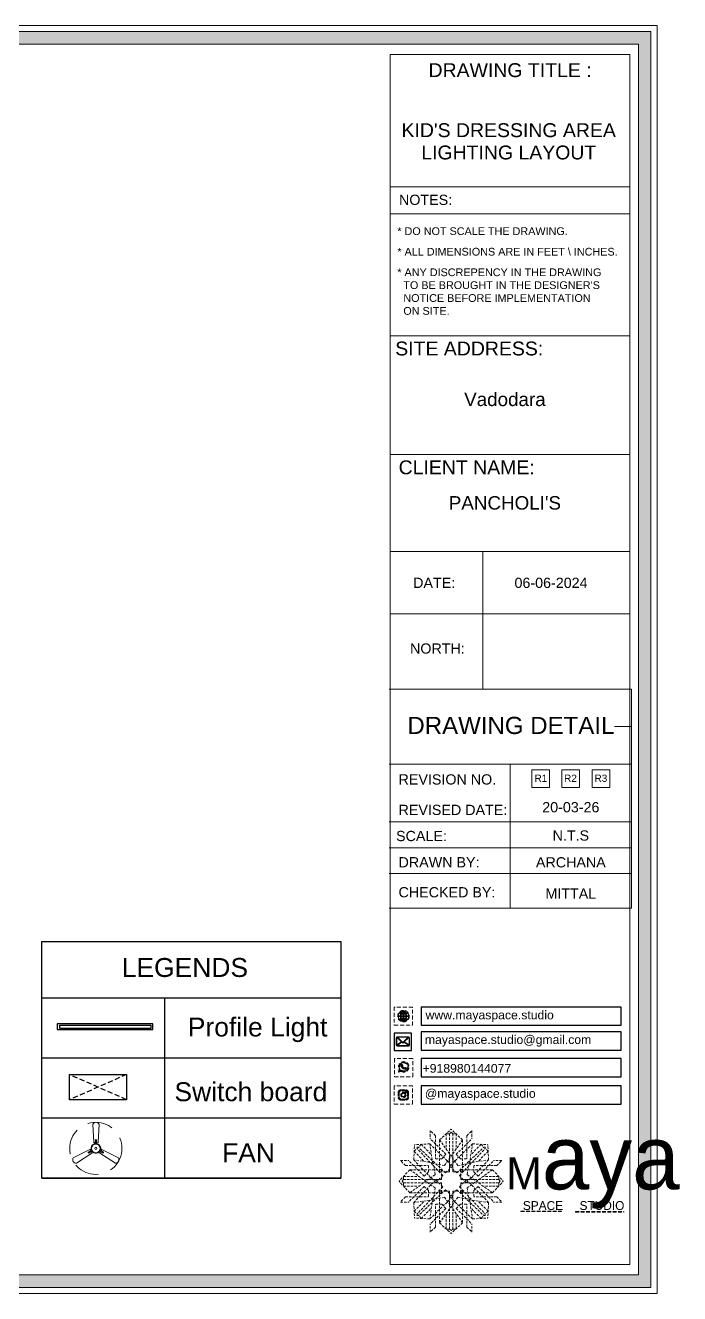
# Model space of a CAD drawing. Header units: millimetres. Extents: x 56222 to 3066687, y -650199 to -121287.
# Drawn here: x 136544.4 to 136608.6, y -183256 to -183131.5 of the extents above; entities that cross this region are included whole.
import ezdxf
from ezdxf.enums import TextEntityAlignment as Align

# ---------------------------------------------------------------- set-up
doc = ezdxf.new("R2010")
doc.units = ezdxf.units.MM
doc.header["$MEASUREMENT"] = 0
for name, pattern in [('DASHED', [0.75, 0.5, -0.25]), ('DASHED2', [0.375, 0.25, -0.125]), ('DASHEDX2', [1.5, 1, -0.5])]:
    doc.linetypes.add(name, pattern=pattern)
for name, color, linetype, lineweight in [('Dimension', 10, 'DASHEDX2', 20), ('ELEC-wires', 1, 'DASHED2', 13), ('Electrical', 84, 'Continuous', 30), ('NAME PLATE', 7, 'Continuous', 25)]:
    doc.layers.add(name, color=color, linetype=linetype, lineweight=lineweight)
doc.styles.add('Arial', font='arial.ttf')
doc.styles.get("Standard").update_dxf_attribs({"font": 'arial.ttf', "height": 6})

# ---------------------------------------------------------------- blocks, each defined once
blk = doc.blocks.new('FSFSF')
at = {"color": 42, "lineweight": 5, "true_color": 0xe0ac11}
for p, q in [((28600.03, 143.51), (28600.03, 140.16)), ((28602.15, 141.41), (28600.03, 143.51)), ((28602.15, 141.41), (28602.15, 131.95)), ((28603.86, 139.69), (28608.58, 144.08)), ((28607.9, 142.22), (28606.58, 142.22)), ((28606.58, 142.22), (28606.58, 135.84)), ((28607.9, 142.22), (28608.58, 142.85)), ((28607.9, 142.22), (28607.9, 126.58)), ((28613.31, 139.69), (28608.58, 144.08)), ((28609.27, 142.22), (28608.59, 142.85)), ((28609.27, 142.22), (28609.27, 126.58)), ((28609.27, 142.22), (28610.59, 142.22)), ((28610.59, 142.22), (28610.59, 135.84)), ((28615.02, 141.41), (28617.14, 143.51)), ((28615.02, 141.41), (28615.02, 131.95)), ((28617.14, 143.51), (28617.14, 140.16)), ((28593.19, 131.45), (28593.54, 137.71)), ((28593.39, 135), (28594.56, 136.12)), ((28599.8, 138.06), (28593.54, 137.71)), ((28595.12, 136.69), (28594.53, 136.69)), ((28594.56, 136.12), (28594.56, 136.71)), ((28605.17, 124.98), (28594.56, 136.12)), ((28596.24, 137.86), (28595.12, 136.69)), ((28606.27, 126.08), (28595.12, 136.69)), ((28596.24, 137.86), (28600.47, 133.65)), ((28601.03, 130), (28599.8, 138.06)), ((28599.8, 138.05), (28608.58, 129.56)), ((28606.47, 133.76), (28600.03, 140.16)), ((28603.86, 126.58), (28603.86, 139.69)), ((28603.86, 139.69), (28608.58, 133.02)), ((28613.31, 139.69), (28608.59, 133.02)), ((28617.37, 138.05), (28608.59, 129.56)), ((28610.7, 133.76), (28617.14, 140.16)), ((28610.9, 126.08), (28622.05, 136.69)), ((28612.02, 124.98), (28622.62, 136.12)), ((28613.31, 126.58), (28613.31, 139.69)), ((28616.14, 130), (28617.37, 138.06)), ((28620.93, 137.86), (28616.7, 133.65)), ((28617.37, 138.06), (28623.63, 137.71)), ((28620.93, 137.86), (28622.05, 136.69)), ((28622.05, 136.69), (28622.64, 136.69)), ((28622.62, 136.12), (28622.62, 136.71)), ((28623.8, 135), (28622.62, 136.12)), ((28624, 131.45), (28623.65, 137.71)), ((28587.73, 131.22), (28591.08, 131.22)), ((28589.84, 129.1), (28587.73, 131.22)), ((28597.49, 124.78), (28591.08, 131.22)), ((28593.19, 131.45), (28601.69, 122.67)), ((28601.25, 130.22), (28593.19, 131.45)), ((28593.39, 135), (28597.6, 130.78)), ((28604.75, 131.95), (28602.15, 131.95)), ((28606.47, 133.76), (28604.75, 131.95)), ((28605.86, 129.18), (28608.58, 133.02)), ((28611.31, 129.18), (28608.59, 133.02)), ((28610.7, 133.76), (28612.42, 131.95)), ((28612.42, 131.95), (28615.02, 131.95)), ((28623.99, 131.45), (28615.5, 122.67)), ((28615.94, 130.22), (28624, 131.45)), ((28623.8, 135), (28619.59, 130.78)), ((28619.7, 124.78), (28626.1, 131.22)), ((28629.45, 131.22), (28626.1, 131.22)), ((28627.34, 129.1), (28629.45, 131.22)), ((28591.56, 127.39), (28587.17, 122.66)), ((28589.84, 129.1), (28599.29, 129.1)), ((28604.66, 127.39), (28591.56, 127.39)), ((28591.56, 127.39), (28598.23, 122.67)), ((28597.49, 124.78), (28599.29, 126.5)), ((28602.07, 125.39), (28598.23, 122.67)), ((28599.29, 126.5), (28599.29, 129.1)), ((28605.86, 129.18), (28601.03, 130)), ((28602.07, 125.39), (28601.25, 130.22)), ((28603.68, 126.54), (28603.68, 127.39)), ((28604.66, 126.54), (28603.68, 126.54)), ((28604.71, 127.57), (28603.86, 127.57)), ((28607.9, 126.58), (28603.86, 126.58)), ((28604.66, 123.35), (28604.66, 127.39)), ((28604.7, 126.58), (28604.71, 127.57)), ((28606.27, 126.08), (28608.58, 128.27)), ((28607.9, 128.92), (28608.58, 129.56)), ((28607.9, 128.92), (28608.58, 128.27)), ((28609.27, 128.92), (28608.59, 129.56)), ((28609.27, 128.92), (28608.59, 128.27)), ((28610.9, 126.08), (28608.59, 128.27)), ((28609.27, 126.58), (28613.31, 126.58)), ((28611.31, 129.18), (28616.14, 130)), ((28612.46, 126.58), (28612.46, 127.57)), ((28612.46, 127.57), (28613.31, 127.57)), ((28612.52, 123.35), (28612.52, 127.39)), ((28612.52, 127.39), (28625.63, 127.39)), ((28612.52, 126.54), (28613.51, 126.54)), ((28613.51, 126.54), (28613.51, 127.39)), ((28615.12, 125.39), (28615.94, 130.22)), ((28615.12, 125.39), (28618.96, 122.67)), ((28627.34, 129.1), (28617.89, 129.1)), ((28617.89, 126.5), (28617.89, 129.1)), ((28619.7, 124.78), (28617.89, 126.5)), ((28625.63, 127.39), (28618.96, 122.67)), ((28625.63, 127.39), (28630.02, 122.66)), ((28591.56, 117.94), (28587.17, 122.66)), ((28589.03, 123.35), (28588.4, 122.67)), ((28589.03, 121.98), (28588.4, 122.65)), ((28589.03, 123.35), (28589.03, 124.67)), ((28589.03, 124.67), (28595.4, 124.67)), ((28589.03, 123.35), (28604.66, 123.35)), ((28589.03, 121.98), (28604.66, 121.98)), ((28589.03, 121.98), (28589.03, 120.66)), ((28589.03, 120.66), (28595.4, 120.66)), ((28597.49, 120.54), (28591.08, 114.11)), ((28591.56, 117.94), (28598.23, 122.65)), ((28593.19, 113.88), (28601.69, 122.65)), ((28605.17, 120.35), (28594.56, 109.2)), ((28597.49, 120.54), (28599.29, 118.83)), ((28602.07, 119.94), (28598.23, 122.65)), ((28602.33, 123.35), (28601.69, 122.67)), ((28602.33, 121.98), (28601.69, 122.65)), ((28602.33, 123.35), (28602.97, 122.67)), ((28602.33, 121.98), (28602.97, 122.65)), ((28605.17, 124.98), (28602.97, 122.67)), ((28605.17, 120.35), (28602.97, 122.65)), ((28604.66, 121.98), (28604.66, 117.94)), ((28612.02, 124.98), (28614.21, 122.67)), ((28612.02, 120.35), (28614.21, 122.65)), ((28612.02, 120.35), (28622.62, 109.2)), ((28628.16, 123.35), (28612.52, 123.35)), ((28612.52, 121.98), (28612.52, 117.94)), ((28628.16, 121.98), (28612.52, 121.98)), ((28614.85, 123.35), (28614.21, 122.67)), ((28614.85, 121.98), (28614.21, 122.65)), ((28614.85, 123.35), (28615.5, 122.67)), ((28614.85, 121.98), (28615.5, 122.65)), ((28615.12, 119.94), (28618.96, 122.65)), ((28623.99, 113.88), (28615.5, 122.65)), ((28619.7, 120.54), (28617.89, 118.83)), ((28625.63, 117.94), (28618.96, 122.65)), ((28619.7, 120.54), (28626.1, 114.11)), ((28628.16, 124.67), (28621.78, 124.67)), ((28628.16, 120.66), (28621.78, 120.66)), ((28625.63, 117.94), (28630.02, 122.66)), ((28628.16, 123.35), (28628.16, 124.67)), ((28628.16, 123.35), (28628.78, 122.67)), ((28628.16, 121.98), (28628.78, 122.65)), ((28628.16, 121.98), (28628.16, 120.66)), ((28589.84, 116.23), (28587.73, 114.11)), ((28589.84, 116.23), (28599.29, 116.23)), ((28604.66, 117.94), (28591.56, 117.94)), ((28601.25, 115.1), (28593.19, 113.87)), ((28606.27, 119.15), (28595.12, 108.54)), ((28599.29, 118.83), (28599.29, 116.23)), ((28599.8, 107.17), (28608.58, 115.67)), ((28601.03, 115.23), (28599.8, 107.17)), ((28605.86, 116.05), (28601.03, 115.23)), ((28602.07, 119.94), (28601.25, 115.1)), ((28604.66, 118.78), (28603.68, 118.78)), ((28603.68, 118.78), (28603.68, 117.94)), ((28607.9, 118.65), (28603.86, 118.65)), ((28603.86, 118.65), (28603.86, 105.54)), ((28604.71, 117.66), (28603.86, 117.66)), ((28604.7, 118.65), (28604.71, 117.66)), ((28605.86, 116.05), (28608.58, 112.21)), ((28606.27, 119.15), (28608.58, 116.96)), ((28607.9, 103.01), (28607.9, 118.65)), ((28607.9, 116.31), (28608.58, 116.96)), ((28607.9, 116.31), (28608.58, 115.67)), ((28610.9, 119.15), (28608.59, 116.96)), ((28609.27, 116.31), (28608.59, 116.96)), ((28609.27, 116.31), (28608.59, 115.67)), ((28611.31, 116.05), (28608.59, 112.21)), ((28617.37, 107.17), (28608.59, 115.67)), ((28609.27, 118.65), (28613.31, 118.65)), ((28609.27, 103.01), (28609.27, 118.65)), ((28610.9, 119.15), (28622.05, 108.54)), ((28611.31, 116.05), (28616.14, 115.23)), ((28612.46, 118.65), (28612.46, 117.66)), ((28612.46, 117.66), (28613.31, 117.66)), ((28612.52, 118.78), (28613.51, 118.78)), ((28612.52, 117.94), (28625.63, 117.94)), ((28613.31, 118.65), (28613.31, 105.54)), ((28613.51, 118.78), (28613.51, 117.94)), ((28615.12, 119.94), (28615.94, 115.1)), ((28615.94, 115.1), (28624, 113.87)), ((28616.14, 115.23), (28617.37, 107.17)), ((28617.89, 118.83), (28617.89, 116.23)), ((28627.34, 116.23), (28617.89, 116.23)), ((28627.34, 116.23), (28629.45, 114.11)), ((28587.73, 114.11), (28591.08, 114.11)), ((28593.19, 113.87), (28593.54, 107.62)), ((28593.39, 110.32), (28597.6, 114.55)), ((28593.39, 110.32), (28594.56, 109.2)), ((28596.24, 107.37), (28600.47, 111.58)), ((28606.47, 111.47), (28600.03, 105.07)), ((28602.15, 103.82), (28602.15, 113.27)), ((28604.75, 113.27), (28602.15, 113.27)), ((28603.86, 105.54), (28608.58, 112.21)), ((28606.47, 111.47), (28604.75, 113.27)), ((28613.31, 105.54), (28608.59, 112.21)), ((28610.7, 111.47), (28612.42, 113.27)), ((28610.7, 111.47), (28617.14, 105.07)), ((28612.42, 113.27), (28615.02, 113.27)), ((28615.02, 103.82), (28615.02, 113.27)), ((28620.93, 107.37), (28616.7, 111.58)), ((28623.8, 110.32), (28619.59, 114.55)), ((28623.8, 110.32), (28622.62, 109.2)), ((28624, 113.87), (28623.65, 107.62)), ((28629.45, 114.11), (28626.1, 114.11)), ((28599.8, 107.17), (28593.54, 107.52)), ((28595.12, 108.54), (28594.53, 108.54)), ((28594.56, 109.2), (28594.56, 108.61)), ((28596.24, 107.37), (28595.12, 108.54)), ((28600.03, 101.71), (28600.03, 105.07)), ((28603.86, 105.54), (28608.58, 101.15)), ((28606.58, 103.01), (28606.58, 109.38)), ((28613.31, 105.54), (28608.58, 101.15)), ((28610.59, 103.01), (28610.59, 109.38)), ((28617.14, 101.71), (28617.14, 105.07)), ((28617.37, 107.17), (28623.63, 107.52)), ((28620.93, 107.37), (28622.05, 108.54)), ((28622.05, 108.54), (28622.64, 108.54)), ((28622.62, 109.2), (28622.62, 108.61)), ((28602.15, 103.82), (28600.03, 101.71)), ((28607.9, 103.01), (28606.58, 103.01)), ((28607.9, 103.01), (28608.58, 102.38)), ((28609.27, 103.01), (28608.59, 102.38)), ((28609.27, 103.01), (28610.59, 103.01)), ((28615.02, 103.82), (28617.14, 101.71))]:
    blk.add_line(p, q, dxfattribs=at)
blk = doc.blocks.new('hgwg')
at = {"layer": 'Dimension', "true_color": 0xd39e00}
h = blk.add_hatch(color=42, dxfattribs=at)
h.dxf.hatch_style = 1
h.paths.add_polyline_path([(27505.71, 45.05), (27494.27, 45.05), (27494.27, 44.9), (27505.71, 44.9)])
h = blk.add_hatch(color=42, dxfattribs=at)
h.dxf.hatch_style = 1
h.paths.add_polyline_path([(27523.3, 44.9), (27509.68, 44.9), (27509.68, 44.75), (27523.3, 44.75)])
at = {"layer": 'Dimension', "color": 42, "true_color": 0xd39e00}
for p, q in [((27494.27, 45.05), (27505.71, 45.05)), ((27494.27, 44.9), (27494.27, 45.05)), ((27494.27, 44.9), (27505.71, 44.9)), ((27505.71, 45.05), (27505.71, 44.9)), ((27509.68, 44.9), (27523.3, 44.9)), ((27509.68, 44.9), (27509.68, 44.75)), ((27509.68, 44.75), (27523.3, 44.75)), ((27523.3, 44.75), (27523.3, 44.9))]:
    blk.add_line(p, q, dxfattribs=at)
at = {"layer": 'Dimension', "color": 42, "true_color": 0xd39e00, "attachment_point": 1}
for s, width, insert, char_height in [('{\\fCinzel|b0|i0|c0|p2;\\H1.5x;M\\fAmsterdam One|b0|i0|c0|p2;\\H2x;aya}', 85.3277, (27490.17, 69.17), 6), ('{\\fCinzel|b0|i0|c0|p0;SPACE     STUDIO}', 66.129, (27494.83, 47.86), 2.5)]:
    blk.add_mtext_dynamic_manual_height_columns(s, width=width, gutter_width=30, heights=[0], dxfattribs=dict(at, insert=insert, char_height=char_height))
blk = doc.blocks.new('QEGW4TG')
at = {"layer": 'Dimension', "true_color": 0x000000}
h = blk.add_hatch(color=18, dxfattribs=at)
h.dxf.hatch_style = 1
h.paths.add_polyline_path([(2.69, 1.93, 0.170513), (2.95, 1.97, 0.190337), (3.11, 2.18, 0.316231), (3.07, 2.28), (2.79, 2.37, 0.273721), (2.69, 2.34, 0.040749), (2.63, 2.27, -0.441282), (2.53, 2.25, -0.11828), (2.06, 2.64, -0.441282), (2.07, 2.74, 0.040749), (2.13, 2.81, 0.290083), (2.14, 2.92), (2.01, 3.18, 0.316231), (1.91, 3.2, 0.190337), (1.73, 3, 0.170513), (1.72, 2.74, 0.252784)], flags=0)
h.paths.add_polyline_path([(1.19, 1.98), (1.03, 1.3, 0.550912), (1.11, 1.23), (1.75, 1.39, 6.344125)])
h.paths.add_polyline_path([(1.81, 1.7), (1.4, 1.6), (1.5, 2.03, -9.071339)], flags=16)
h.paths.add_polyline_path([(3.11, 2.16, -0.17811), (2.95, 1.97, -0.170513), (2.69, 1.93, -0.252784), (1.72, 2.74, -0.170513), (1.73, 3, -0.17811), (1.89, 3.19, -0.370089), (2.01, 3.18), (2.14, 2.92, -0.307185), (2.13, 2.8, -0.041087), (2.06, 2.73, 0.321676), (2.05, 2.65, 0.126524), (2.55, 2.24, 0.312216), (2.62, 2.26, -0.041087), (2.68, 2.34, -0.290673), (2.79, 2.37), (3.07, 2.28, -0.370089)], flags=0)
h = blk.add_hatch(color=18, dxfattribs=at)
h.dxf.hatch_style = 1
h.paths.add_polyline_path([(2.79, 2.37, 0.273721), (2.69, 2.34, 0.040749), (2.63, 2.27, -0.441282), (2.53, 2.25, -0.11828), (2.06, 2.64, -0.441282), (2.07, 2.74, 0.040749), (2.13, 2.81, 0.290083), (2.14, 2.92), (2.01, 3.18, 0.316231), (1.91, 3.2, 0.190337), (1.73, 3, 0.170513), (1.72, 2.74, 0.252784), (2.69, 1.93, 0.170513), (2.95, 1.97, 0.190337), (3.11, 2.18, 0.316231), (3.07, 2.28)])
for p, q in [((1.19, 1.98), (1.03, 1.3)), ((1.1, 1.23), (1.75, 1.39)), ((1.5, 2.03), (1.4, 1.6)), ((1.4, 1.6), (1.81, 1.7)), ((2.01, 3.18), (2.14, 2.92)), ((3.07, 2.28), (2.8, 2.36))]:
    blk.add_line(p, q)
blk.add_lwpolyline([(0, 0), (4.68, 0), (4.68, 4.68), (0, 4.68)], close=True)
for centre, radius, start, end in [((2.39, 2.56), 1.34, 241.4727, 205.6422), ((2.39, 2.56), 1.04, 235.9962, 210.8333), ((1.09, 1.29), 0.0598, 164.8483, 282.1458), ((2.09, 2.87), 0.39, 159.7007, 198.4072), ((2.96, 3.23), 1.33, 201.4218, 258.1669), ((2.07, 2.87), 0.364, 118.9685, 159.3648), ((1.94, 3.12), 0.0896, 41.8985, 123.1344), ((2.11, 2.68), 0.066, 135.9932, 224.8892), ((1.67, 3.16), 0.586, 312.4617, 321.8728), ((3.12, 3.42), 1.31, 216.5455, 243.5279), ((2.05, 2.87), 0.104, 320.3924, 28.6971), ((2.57, 2.3), 0.066, 234.2482, 323.1441), ((3.11, 1.94), 0.586, 137.2645, 146.6756), ((2.76, 2.27), 0.104, 70.4402, 138.745), ((2.75, 2.31), 0.39, 260.7301, 299.4366), ((2.76, 2.29), 0.364, 299.7725, 340.1688), ((3.03, 2.2), 0.0896, 336.0029, 57.2388)]:
    blk.add_arc(centre, radius, start, end)
blk = doc.blocks.new('ASGERG')
at = {"layer": 'Dimension', "true_color": 0x000000}
h = blk.add_hatch(color=18, dxfattribs=at)
h.dxf.hatch_style = 1
h.paths.add_polyline_path([(0.99, 1.7, 0.353872), (1.69, 1.03), (2.96, 1.03, 0.353872), (3.66, 1.7), (3.66, 2.99, 0.353872), (2.96, 3.67), (1.69, 3.67, 0.353872), (0.99, 2.99)])
h.paths.add_polyline_path([(1.27, 2.97, -0.353872), (1.72, 3.4), (2.94, 3.4, -0.353872), (3.38, 2.97), (3.38, 1.72, -0.353872), (2.94, 1.3), (1.72, 1.3, -0.353872), (1.27, 1.72)], flags=16)
h.paths.add_polyline_path([(3.02, 2.35, -1), (1.64, 2.35, -1)], flags=0)
h.paths.add_polyline_path([(2.74, 2.35, -1), (1.92, 2.35, -1)], flags=0)
h.paths.add_polyline_path([(2.86, 3.02, -1), (3.19, 3.02, -1)], flags=0)
h.paths.add_polyline_path([(1.64, 2.35, 1), (3.02, 2.35, 1)], flags=0)
h = blk.add_hatch(color=18, dxfattribs=at)
h.dxf.hatch_style = 1
h.paths.add_polyline_path([(1.64, 2.35, 1), (3.02, 2.35, 1)])
h.paths.add_polyline_path([(2.74, 2.35, -1), (1.92, 2.35, -1)], flags=16)
h = blk.add_hatch(color=18, dxfattribs=at)
h.dxf.hatch_style = 1
h.paths.add_polyline_path([(3.19, 3.02, 1), (2.86, 3.02, 1)])
for p, q in [((1.69, 3.67), (2.96, 3.67)), ((2.94, 3.4), (1.72, 3.4)), ((0.99, 2.99), (0.99, 1.7)), ((1.27, 2.97), (1.27, 1.72)), ((1.69, 1.03), (2.96, 1.03)), ((2.94, 1.3), (1.72, 1.3)), ((3.38, 2.97), (3.38, 1.72)), ((3.66, 2.99), (3.66, 1.7))]:
    blk.add_line(p, q)
blk.add_lwpolyline([(0, 0), (4.68, 0), (4.68, 4.68), (0, 4.68)], close=True)
for centre, radius in [((2.33, 2.35), 0.694), ((2.33, 2.35), 0.414), ((3.02, 3.02), 0.168)]:
    blk.add_circle(centre, radius)
for centre, radius, start, end in [((1.76, 2.89), 0.778, 94.8631, 172.8127), ((1.76, 2.91), 0.491, 94.8631, 172.8127), ((2.9, 2.91), 0.491, 7.1873, 85.1369), ((2.89, 2.89), 0.778, 7.1873, 85.1369), ((1.76, 1.8), 0.778, 187.1873, 265.1369), ((1.76, 1.78), 0.491, 187.1873, 265.1369), ((2.9, 1.78), 0.491, 274.8631, 352.8127), ((2.89, 1.8), 0.778, 274.8631, 352.8127)]:
    blk.add_arc(centre, radius, start, end)
blk = doc.blocks.new('DTGWEGEARG')
at = {"layer": 'Dimension', "true_color": 0x000000}
h = blk.add_hatch(color=18, dxfattribs=at)
h.dxf.hatch_style = 1
h.paths.add_polyline_path([(3.83, 2.34, 1), (0.85, 2.34, 1)])
h.paths.add_polyline_path([(2.51, 1.01, 0.105795), (2.96, 1.58, -0.055205), (3.3, 1.41, -0.169822)], flags=16)
h.paths.add_polyline_path([(2.41, 1.12), (2.41, 1.69, -0.058279), (2.81, 1.63, -0.103353)], flags=16)
h.paths.add_polyline_path([(2.26, 1.13, -0.101741), (1.87, 1.63, -0.057171), (2.26, 1.69)], flags=16)
h.paths.add_polyline_path([(2.17, 1.01, -0.169822), (1.38, 1.41, -0.055205), (1.72, 1.58, 0.105795)], flags=16)
h.paths.add_polyline_path([(3.02, 1.72, 0.081336), (3.13, 2.27), (3.68, 2.27, -0.152069), (3.4, 1.52, 0.05687)], flags=16)
h.paths.add_polyline_path([(2.87, 1.77, 0.061945), (2.41, 1.84), (2.41, 2.27), (2.98, 2.27, -0.081344)], flags=16)
h.paths.add_polyline_path([(2.26, 1.84, 0.060923), (1.8, 1.77, -0.081344), (1.7, 2.27), (2.26, 2.27)], flags=16)
h.paths.add_polyline_path([(1.66, 1.72, 0.05687), (1.28, 1.52, -0.152069), (1, 2.27), (1.55, 2.27, 0.081336)], flags=16)
h.paths.add_polyline_path([(2.41, 2.42), (2.41, 2.83, 0.061945), (2.87, 2.91, -0.080009), (2.98, 2.42)], flags=16)
h.paths.add_polyline_path([(3.13, 2.42, 0.080116), (3.02, 2.96, 0.05687), (3.4, 3.16, 0.028258), (3.3, 3.27, -0.055205), (2.96, 3.1, 0.105795), (2.51, 3.67, -0.36029), (3.68, 2.42)], flags=16)
h.paths.add_polyline_path([(2.26, 2.42), (1.7, 2.42, -0.080009), (1.8, 2.91, 0.060923), (2.26, 2.84)], flags=16)
h.paths.add_polyline_path([(1.55, 2.42), (1, 2.42, -0.150466), (1.28, 3.16, 0.05687), (1.66, 2.96, 0.080116)], flags=16)
h.paths.add_polyline_path([(2.41, 2.98), (2.41, 3.56, -0.103353), (2.81, 3.05, -0.058279)], flags=16)
h.paths.add_polyline_path([(2.26, 2.99, -0.057171), (1.87, 3.05, -0.101741), (2.26, 3.55)], flags=16)
h.paths.add_polyline_path([(1.72, 3.1, -0.055205), (1.38, 3.27, -0.169822), (2.17, 3.67, 0.105795)], flags=16)
blk.add_lwpolyline([(0, 0), (4.68, 0), (4.68, 4.68), (0, 4.68)], close=True)
at = {"layer": 'Dimension', "color": 18, "true_color": 0x000000}
for p, q in [((2.26, 3.55), (2.26, 2.99)), ((2.41, 3.56), (2.41, 2.98)), ((1, 2.42), (1.55, 2.42)), ((1, 2.27), (1.55, 2.27)), ((1.7, 2.42), (2.26, 2.42)), ((1.7, 2.27), (2.26, 2.27)), ((2.26, 2.84), (2.26, 2.42)), ((2.26, 2.27), (2.26, 1.84)), ((2.26, 1.69), (2.26, 1.13)), ((2.41, 2.83), (2.41, 2.42)), ((2.41, 2.42), (2.98, 2.42)), ((2.41, 2.27), (2.98, 2.27)), ((2.41, 2.27), (2.41, 1.84)), ((2.41, 1.69), (2.41, 1.12)), ((3.13, 2.42), (3.68, 2.42)), ((3.13, 2.27), (3.68, 2.27))]:
    blk.add_line(p, q, dxfattribs=at)
blk.add_circle((2.34, 2.34), 1.49, dxfattribs=at)
for centre, radius, start, end in [((2.34, 2.34), 1.34, 97.3549, 135.9073), ((2.34, 4.74), 1.75, 236.7417, 249.3811), ((3.28, 2.34), 1.73, 129.9301, 154.0867), ((3.28, 2.34), 1.58, 130.1073, 153.3446), ((1.4, 2.34), 1.58, 26.6554, 50.2584), ((2.34, 2.34), 1.34, 3.3907, 82.6451), ((1.4, 2.34), 1.73, 25.9133, 50.0699), ((2.34, 4.74), 1.75, 290.6189, 303.2583), ((2.34, 2.34), 1.34, 142.3819, 176.6093), ((2.34, 2.34), 1.34, 183.0315, 217.6181), ((2.34, 4.74), 1.9, 236.1399, 249.1595), ((2.34, -0.06), 1.9, 110.8405, 123.8601), ((2.34, -0.06), 1.75, 110.6189, 123.2583), ((2.34, 2.34), 1.34, 224.0927, 262.6451), ((3.28, 2.34), 1.73, 159.0567, 177.3789), ((3.28, 2.34), 1.73, 182.3435, 200.9433), ((3.28, 2.34), 1.58, 158.8325, 177.1302), ((3.28, 2.34), 1.58, 182.5658, 201.1675), ((3.28, 2.34), 1.73, 205.9133, 230.0699), ((2.34, 4.74), 1.9, 253.6799, 267.6253), ((2.34, -0.06), 1.9, 92.3747, 106.3201), ((2.34, 4.74), 1.75, 254.3336, 267.422), ((2.34, -0.06), 1.75, 92.578, 105.6664), ((3.28, 2.34), 1.58, 206.6554, 229.8927), ((2.34, 4.74), 1.75, 272.3248, 285.6664), ((2.34, 4.74), 1.9, 272.1415, 286.3201), ((2.34, -0.06), 1.9, 73.6799, 87.8585), ((2.34, -0.06), 1.75, 74.3336, 87.6752), ((1.4, 2.34), 1.58, 309.7416, 333.3446), ((1.4, 2.34), 1.73, 309.9301, 334.0867), ((2.34, 2.34), 1.34, 277.3549, 315.9073), ((1.4, 2.34), 1.58, 2.8698, 21.1675), ((1.4, 2.34), 1.58, 338.8325, 357.4342), ((2.34, -0.06), 1.75, 56.7417, 69.3811), ((2.34, 4.74), 1.9, 290.8405, 303.8601), ((1.4, 2.34), 1.73, 2.6211, 20.9433), ((1.4, 2.34), 1.73, 339.0567, 357.6565), ((2.34, -0.06), 1.9, 56.1399, 69.1595), ((2.34, 2.34), 1.34, 322.3819, 356.9685)]:
    blk.add_arc(centre, radius, start, end, dxfattribs=at)

msp = doc.modelspace()

# ---------------------------------------------------------------- hatches: boundary and pattern name
at = {"layer": 'Dimension', "linetype": 'Continuous', "true_color": 0xd39e00}
h = msp.add_hatch(color=42, dxfattribs=at)
h.paths.add_polyline_path([(136430.623, -183132.12), (136430.623, -183255.402), (136605.771, -183255.402), (136605.771, -183132.12)])
h.paths.add_polyline_path([(136431.852, -183133.349), (136604.542, -183133.349), (136604.542, -183254.173), (136431.852, -183254.173)], flags=16)
at = {"layer": 'Dimension', "true_color": 0x000000}
h = msp.add_hatch(color=18, dxfattribs=at)
h.dxf.hatch_style = 1
h.paths.add_polyline_path([(136581.962, -183231.718, 0.4142136), (136582.093, -183231.588), (136582.093, -183230.935, 0.4142136), (136581.962, -183230.805), (136580.925, -183230.805, 0.4142136), (136580.795, -183230.935), (136580.795, -183231.588, 0.4142136), (136580.925, -183231.718)])
h.paths.add_polyline_path([(136581.54, -183231.325), (136582.02, -183231.645, -0.1989124), (136581.962, -183231.669), (136580.925, -183231.669, -0.1989124), (136580.868, -183231.645), (136581.348, -183231.325), (136581.444, -183231.415)], flags=16)
h.paths.add_polyline_path([(136581.444, -183231.348), (136580.916, -183230.854, -0.0287833), (136580.925, -183230.854), (136581.962, -183230.854, -0.0287833), (136581.972, -183230.854)], flags=16)
h.paths.add_polyline_path([(136581.577, -183231.291), (136582.019, -183230.877, -0.2024819), (136582.044, -183230.935), (136582.044, -183231.588, -0.043076), (136582.043, -183231.602)], flags=16)
h.paths.add_polyline_path([(136581.311, -183231.291), (136580.845, -183231.602, -0.043076), (136580.844, -183231.588), (136580.844, -183230.935, -0.2024819), (136580.868, -183230.877)], flags=16)

# ---------------------------------------------------------------- linework, layer by layer
at = {"color": 242, "linetype": 'DASHED', "true_color": 0xcd2027}
for p, q in [((136554.319, -183236.978), (136548.743, -183234.51)), ((136554.319, -183234.51), (136548.743, -183236.978))]:
    msp.add_line(p, q, dxfattribs=at)
at = {"color": 18, "true_color": 0x000000}
for points in [[(136583.222, -183229.674), (136602.847, -183229.674), (136602.847, -183227.88), (136583.222, -183227.88)], [(136583.222, -183232.122), (136602.847, -183232.122), (136602.847, -183230.329), (136583.222, -183230.329)], [(136583.231, -183234.734), (136602.847, -183234.734), (136602.847, -183232.94), (136583.231, -183232.94)], [(136583.222, -183237.407), (136602.847, -183237.407), (136602.847, -183235.614), (136583.222, -183235.614)]]:
    msp.add_lwpolyline(points, close=True, dxfattribs=at)
msp.add_lwpolyline([(136580.59, -183232.136), (136582.296, -183232.136), (136582.296, -183230.43), (136580.59, -183230.43)], close=True)
at = {"layer": 'Dimension', "color": 42, "linetype": 'Continuous', "true_color": 0xd39e00}
for p, q in [((136603.71, -183147.365), (136580.175, -183147.365)), ((136603.71, -183150.016), (136580.175, -183150.016)), ((136603.71, -183161.978), (136580.175, -183161.978)), ((136603.71, -183173.643), (136580.175, -183173.643)), ((136603.71, -183183.148), (136580.175, -183183.148)), ((136589.281, -183183.148), (136589.281, -183196.659)), ((136603.71, -183189.264), (136580.175, -183189.264)), ((136603.852, -183196.659), (136580.102, -183196.659)), ((136603.852, -183196.659), (136603.852, -183218.171)), ((136602.214, -183200.347), (136603.852, -183200.347)), ((136580.102, -183204.035), (136603.852, -183204.035)), ((136591.977, -183218.171), (136591.977, -183204.035)), ((136603.852, -183209.689), (136580.102, -183209.689)), ((136603.852, -183212.236), (136580.102, -183212.236)), ((136603.852, -183214.782), (136580.102, -183214.782)), ((136580.102, -183218.171), (136603.852, -183218.171))]:
    msp.add_line(p, q, dxfattribs=at)
at = {"layer": 'Dimension', "color": 18, "linetype": 'Continuous', "true_color": 0x000000}
for p, q in [((136580.795, -183230.935), (136580.795, -183231.588)), ((136580.844, -183230.935), (136580.844, -183231.588)), ((136580.868, -183230.877), (136581.311, -183231.291)), ((136580.916, -183230.854), (136581.444, -183231.348)), ((136580.925, -183230.805), (136581.962, -183230.805)), ((136580.925, -183230.854), (136581.962, -183230.854)), ((136581.444, -183231.348), (136581.972, -183230.854)), ((136581.577, -183231.291), (136582.019, -183230.877)), ((136582.044, -183230.935), (136582.044, -183231.588)), ((136582.093, -183230.935), (136582.093, -183231.588)), ((136580.845, -183231.602), (136581.311, -183231.291)), ((136580.868, -183231.645), (136581.348, -183231.325)), ((136580.925, -183231.669), (136581.962, -183231.669)), ((136580.925, -183231.718), (136581.962, -183231.718)), ((136581.348, -183231.325), (136581.444, -183231.415)), ((136581.444, -183231.415), (136581.54, -183231.325)), ((136582.02, -183231.645), (136581.54, -183231.325)), ((136582.043, -183231.602), (136581.577, -183231.291))]:
    msp.add_line(p, q, dxfattribs=at)
at = {"layer": 'Dimension', "color": 42, "linetype": 'Continuous', "true_color": 0xd39e00}
for points in [[(136430.009, -183131.505), (136606.386, -183131.505), (136606.386, -183256.017), (136430.009, -183256.017)], [(136430.623, -183132.12), (136605.771, -183132.12), (136605.771, -183255.402), (136430.623, -183255.402)], [(136431.852, -183133.349), (136604.542, -183133.349), (136604.542, -183254.173), (136431.852, -183254.173)], [(136594.079, -183204.582), (136595.812, -183204.582), (136595.812, -183206.315), (136594.079, -183206.315)], [(136597.048, -183204.582), (136598.781, -183204.582), (136598.781, -183206.315), (136597.048, -183206.315)], [(136600.017, -183204.582), (136601.75, -183204.582), (136601.75, -183206.315), (136600.017, -183206.315)]]:
    msp.add_lwpolyline(points, close=True, dxfattribs=at)
at = {"layer": 'Dimension', "color": 42, "linetype": 'ByBlock', "true_color": 0xd39e00}
msp.add_lwpolyline([(136580.175, -183253.161), (136580.175, -183134.361), (136603.71, -183134.361), (136603.71, -183253.161)], close=True, dxfattribs=at)
at = {"layer": 'Dimension', "color": 18, "true_color": 0x000000}
for centre, radius, start, end in [((136580.925, -183230.935), 0.131, 90, 180), ((136580.925, -183230.935), 0.0816, 134.21354, 180), ((136580.925, -183230.935), 0.0816, 90, 96.59481), ((136581.962, -183230.935), 0.131, 0, 90), ((136581.962, -183230.935), 0.0816, 83.40519, 90), ((136581.962, -183230.935), 0.0816, 0, 45.78646), ((136580.925, -183231.588), 0.131, 180, 270), ((136580.925, -183231.588), 0.0816, 180, 189.86619), ((136580.925, -183231.588), 0.0816, 224.99995, 270), ((136581.962, -183231.588), 0.131, 270, 0), ((136581.962, -183231.588), 0.0816, 270, 315.00005), ((136581.962, -183231.588), 0.0816, 350.13381, 0)]:
    msp.add_arc(centre, radius, start, end, dxfattribs=at)
at = {"layer": 'ELEC-wires', "color": 5, "linetype": 'ByBlock', "lineweight": 30, "ltscale": 4}
msp.add_lwpolyline([(136548.743, -183234.51), (136554.319, -183234.51), (136554.319, -183236.978), (136548.743, -183236.978)], close=True, dxfattribs=at)
at = {"layer": 'Electrical', "color": 0, "lineweight": 30}
for p, q in [((136546.004, -183226.962), (136575.341, -183226.962)), ((136558.05, -183226.962), (136558.05, -183244.677))]:
    msp.add_line(p, q, dxfattribs=at)
at = {"layer": 'Electrical', "color": 18, "lineweight": 30, "true_color": 0x000000}
for p, q in [((136546.004, -183226.962), (136575.341, -183226.962)), ((136546.004, -183226.962), (136575.341, -183226.962)), ((136546.004, -183232.867), (136575.341, -183232.867)), ((136546.004, -183232.867), (136575.341, -183232.867)), ((136546.004, -183232.867), (136575.341, -183232.867)), ((136546.004, -183232.867), (136575.341, -183232.867)), ((136546.004, -183238.772), (136575.341, -183238.772)), ((136546.004, -183238.772), (136575.341, -183238.772)), ((136546.004, -183238.772), (136575.341, -183238.772)), ((136546.004, -183238.772), (136575.341, -183238.772)), ((136546.004, -183238.772), (136575.341, -183238.772)), ((136546.004, -183238.772), (136575.341, -183238.772)), ((136546.004, -183244.677), (136575.341, -183244.677)), ((136546.004, -183244.677), (136575.341, -183244.677)), ((136546.004, -183244.677), (136575.341, -183244.677)), ((136546.004, -183244.677), (136575.341, -183244.677))]:
    msp.add_line(p, q, dxfattribs=at)
at = {"layer": 'Electrical', "lineweight": 15, "ltscale": 20}
for p, q in [((136551.015, -183239.375), (136551.109, -183241.188)), ((136551.536, -183241.188), (136551.631, -183239.375)), ((136551.269, -183241.278), (136551.269, -183240.933)), ((136551.376, -183240.936), (136551.376, -183241.278)), ((136550.724, -183241.855), (136549.108, -183242.679)), ((136550.586, -183242.119), (136550.883, -183241.948)), ((136550.936, -183242.04), (136550.637, -183242.213)), ((136552.006, -183242.212), (136551.709, -183242.04)), ((136551.763, -183241.948), (136552.062, -183242.121)), ((136553.538, -183242.679), (136551.921, -183241.855)), ((136549.415, -183243.212), (136550.938, -183242.224)), ((136551.708, -183242.224), (136553.23, -183243.212))]:
    msp.add_line(p, q, dxfattribs=at)
at = {"layer": 'Electrical', "color": 0, "lineweight": 30}
msp.add_lwpolyline([(136546.004, -183221.453), (136575.341, -183221.453), (136575.341, -183244.677), (136546.004, -183244.677)], close=True, dxfattribs=at)
at = {"layer": 'Electrical', "color": 7, "lineweight": 30}
msp.add_lwpolyline([(136547.517, -183230.096), (136556.914, -183230.096), (136556.914, -183229.544), (136547.517, -183229.544)], close=True, dxfattribs=at)
at = {"layer": 'Electrical', "color": 175, "lineweight": 30, "ltscale": 8, "true_color": 0x4554a5}
for points in [[(136556.706, -183229.662), (136556.706, -183229.986), (136547.785, -183229.986), (136547.785, -183229.662)], [(136556.697, -183229.672), (136556.697, -183229.976), (136547.794, -183229.976), (136547.794, -183229.672)]]:
    msp.add_lwpolyline(points, close=True, dxfattribs=at)
at = {"layer": 'Electrical', "linetype": 'DASHED', "lineweight": 15, "ltscale": 5}
msp.add_circle((136551.323, -183241.756), 2.56, dxfattribs=at)
at = {"layer": 'Electrical', "lineweight": 15, "ltscale": 20}
for centre, major_axis, start_param, end_param in [((136551.323, -183239.549), (0.25, 0.25), -0.2721361, 1.8429674), ((136551.322, -183240.953), (0.0401, 0.0401), -0.4655363, 1.9836178), ((136550.629, -183242.157), (0.0401, -0.0401), 3.1996551, 5.6488092), ((136550.725, -183241.912), (0.0408, -0.0408), 0.9782383, 2.3730084), ((136551.038, -183241.92), (0.182, -0.182), 3.8555115, 4.2417618), ((136551.323, -183241.756), (0.339, -0.339), 3.141610145497995, 9.42479545267758), ((136551.038, -183241.92), (0.182, -0.182), 4.6594524, 5.0457027), ((136551.323, -183241.756), (0.302, -0.302), 0.0000175, 6.2832028), ((136550.888, -183242.195), (0.0408, 0.0408), -1.3257759, 0.0689943), ((136551.16, -183241.16), (0.0408, 0.0408), 2.8630143, 4.2577845), ((136551.323, -183241.427), (0.182, -0.182), 2.5650573, 2.9513076), ((136551.323, -183241.756), (0.0754, 0.0754), 1.5708138, 7.8539991), ((136551.323, -183241.427), (0.182, 0.182), 0.19032, 0.5765703), ((136551.486, -183241.16), (0.0408, -0.0408), 5.1670285, 6.5617986), ((136551.757, -183242.195), (0.0408, -0.0408), 3.0726334, 4.4674035), ((136551.607, -183241.92), (0.182, 0.182), 4.3791102, 4.7653605), ((136551.607, -183241.92), (0.182, 0.182), 5.1830512, 5.5693015), ((136551.92, -183241.912), (0.0408, -0.0408), 2.3394156, 3.7341857), ((136552.018, -183242.156), (0.0401, 0.0401), 3.7232539, 6.172408), ((136549.412, -183242.859), (0.25, -0.25), 3.3930553, 5.5081589), ((136553.234, -183242.859), (0.25, -0.25), 5.4874504, 7.602554)]:
    msp.add_ellipse(centre, major_axis=major_axis, ratio=1, start_param=start_param, end_param=end_param, dxfattribs=at)

# ---------------------------------------------------------------- block references
at = {"layer": 'Dimension', "color": 42, "true_color": 0xd39e00}
for name, p, xscale, yscale, zscale in [('DTGWEGEARG', (136580.599, -183229.674), 0.3834366503296736, 0.3834366503296736, 0.3834366503296736), ('QEGW4TG', (136580.609, -183234.734), 0.3834366503296736, 0.3834366503296736, 0.3834366503296736), ('ASGERG', (136580.599, -183237.407), 0.3834366503296736, 0.3834366503296736, 0.3834366503296736), ('FSFSF', (129761.675, -183274.245), 0.2385471574268352, 0.2385471574268352, 0.2385471574268352), ('hgwg', (127021.662, -183263.595), 0.3481217057589203, 0.3481217057589203, 0.3481217057589203)]:
    msp.add_blockref(name, p, dxfattribs=dict(at, xscale=xscale, yscale=yscale, zscale=zscale))

# ---------------------------------------------------------------- texts
at = {"color": 18, "true_color": 0x000000, "char_height": 0.85735, "attachment_point": 1}
for s, width, gutter_width, insert in [('www.mayaspace.studio', 5.7575, 4.816, (136583.665, -183228.231)), ('mayaspace.studio@gmail.com', 3.59193, 3.005, (136583.596, -183230.649)), ('+918980144077', 14.00683, 3.005, (136583.374, -183233.47)), ('@mayaspace.studio', 3.59193, 3.005, (136583.596, -183235.934))]:
    msp.add_mtext_dynamic_manual_height_columns(s, width=width, gutter_width=gutter_width, heights=[0], dxfattribs=dict(at, insert=insert))
at = {"layer": 'Electrical', "color": 1, "attachment_point": 3, "style": 'Arial'}
for s, insert, char_height in [('LEGENDS', (136566.251, -183223.069), 1.8571), ('Profile Light', (136574.036, -183228.915), 1.85714), ('Switch board', (136574.024, -183235.268), 1.85714), ('FAN', (136568.891, -183241.255), 1.8571)]:
    msp.add_mtext_dynamic_manual_height_columns(s, width=44.79573, gutter_width=0.619, heights=[2.373], dxfattribs=dict(at, insert=insert, char_height=char_height))
at = {"layer": 'NAME PLATE', "style": 'Arial'}
for s, height, p in [('DRAWING TITLE : ', 1.36535, (136592.221, -183136.584)), ("KID'S DRESSING AREA", 1.36535, (136591.819, -183142.479)), ('LIGHTING LAYOUT', 1.36535, (136591.825, -183144.667)), ('NOTES:', 1.0032, (136583.666, -183149.134)), ('SITE ADDRESS:', 1.36535, (136587.947, -183163.912)), ('Vadodara', 1.3199, (136591.448, -183168.881)), ('CLIENT NAME:', 1.36535, (136587.698, -183175.577)), ("PANCHOLI'S", 1.3199, (136591.448, -183179.044)), ('DATE:', 1.0032, (136584.507, -183186.735)), ('06-06-2024', 1.0032, (136595.972, -183186.735)), ('NORTH:', 1.0032, (136584.827, -183193.184)), ('DRAWING DETAIL', 1.68801, (136592.033, -183201.079)), ('REVISION NO.', 1.0032, (136585.803, -183206.034)), ('REVISED DATE: ', 1.0032, (136586.543, -183209.025)), ('SCALE:', 1.0032, (136583.262, -183211.591)), ('DRAWN BY:', 1.0032, (136584.985, -183214.169)), ('ARCHANA', 1.0032, (136597.915, -183214.173)), ('CHECKED BY:', 1.0032, (136585.764, -183217.112)), ('MITTAL', 1.0032, (136597.915, -183217.245))]:
    msp.add_text(s, height=height, dxfattribs=at).set_placement(p, align=Align.CENTER)
for s, p in [('R1', (136594.345, -183205.775)), ('R2', (136597.249, -183205.775))]:
    msp.add_text(s, height=0.7072, dxfattribs=at).set_placement(p)
at = {"layer": 'NAME PLATE', "char_height": 0.75875, "width": 29.31434, "attachment_point": 1, "style": 'Arial'}
for s, insert in [('* DO NOT SCALE THE DRAWING.', (136580.894, -183151.329)), ('* ALL DIMENSIONS ARE IN FEET \\\\ INCHES.', (136580.894, -183153.347)), ("* ANY DISCREPENCY IN THE DRAWING \\P  TO BE BROUGHT IN THE DESIGNER'S\\P  NOTICE BEFORE IMPLEMENTATION \\P  ON SITE.", (136580.894, -183155.365))]:
    msp.add_mtext(s, dxfattribs=dict(at, insert=insert))
at = {"layer": 'NAME PLATE', "lineweight": 0, "attachment_point": 2, "style": 'Arial'}
for s, insert, char_height, width in [('R3', (136600.862, -183205.065), 0.7072, 1.38029), ('20-03-26', (136597.915, -183207.76), 1.0032, 8.69386), ('N.T.S', (136597.915, -183210.537), 1.0032, 1.95797)]:
    msp.add_mtext(s, dxfattribs=dict(at, insert=insert, char_height=char_height, width=width))

doc.saveas('drawing.dxf')
